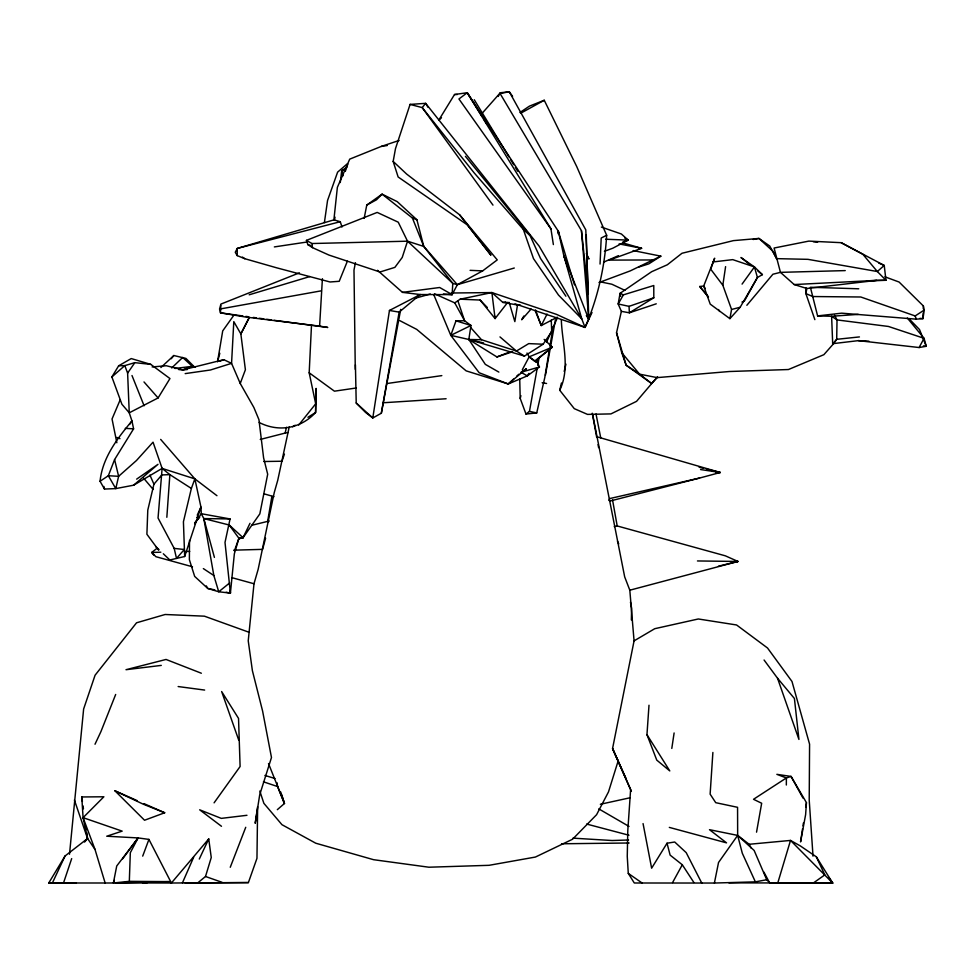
<?xml version="1.0" encoding="UTF-8"?>
<svg xmlns="http://www.w3.org/2000/svg" width="975" height="975" viewBox="0 0 975 975"><rect width="100%" height="100%" fill="white"/><g stroke="black" fill="none" stroke-linecap="round" stroke-linejoin="round"><path stroke-width="1.46" d="M189.516 540.357L189.382 559.699L194.671 576.408L207.76 588.449L218.729 591.776L230.405 593.105L234.353 553.8L238.912 538.249L229.21 525.013L203.824 518.578L201.301 513.715L200.947 507.061L194.866 478.871L160.668 439.396M786.338 785.009L786.386 777.94L776.856 774.345L791.054 776.417L806.447 802.644L805.618 814.625L800.572 841.925L802.535 828.835M347.38 261.202L339.215 281.3L330.038 281.982L276.632 267.808L244.798 258.704L237.217 255.608L237.278 248.43L333.889 219.887L340.275 221.703L341.981 227.017M322.408 278.692L319.605 326.15L327.771 327.454L274.194 320.324M631.361 619.966L631.617 608.083L630.459 602.111M400.701 309.38L381.335 413.229L372.791 417.97L365.54 412.425L356.216 403.016L355.424 364.821M923.142 312.999L922.959 318.618L916.317 319.166L841.681 313.17L817.598 315.912L810.396 287.272L858.756 288.795M923.276 308.783L923.362 305.967L899.096 282.043L884.922 276.815M86.726 832.589L87.555 838.524L65.032 856.001L48.75 882.997L113.38 882.997L129.322 881.339L130.321 852.711L138.097 837.927L148.931 839.402L171.393 883.009L248.393 882.582L256.961 858.329L257.632 806.727L255.218 823.29L259.703 794.832L271.477 757.514L262.604 711.068L252.391 670.678L248.235 640.819L254 583.757L258.168 569.266L274.231 492.655L277.741 480.273L289.209 426.989M118.657 365.796L131.235 358.568L150.759 364.37L169.955 378.556L158.096 397.946L129.248 412.803L121.912 404.259L111.881 376.935L118.657 365.796L124.8 365.613L127.615 373.096L129.248 412.803L131.954 420.956C117.329 438.409 102.399 457.836 100.059 481.26L104.483 489.06L115.781 488.597L118.621 476.3L136.451 460.529L153.038 442.175L162.118 468.414L158.048 518.03L174.184 548.389L176.512 558.419L169.833 559.991L163.312 553.776M600.052 264.067L601.197 238.01L606.657 235.28L576.712 166.542L544.245 100.267L529.462 106.129L519.919 112.515M220.837 305.553L220.508 312.853L245.59 317.033L319.605 326.15M558.188 233.732L558.309 231.197L467.232 92.722L454.521 94.514L438.75 120.181M259.204 422.492C278.716 432.449 300.727 428.647 315.607 412.498L315.693 403.821L309.185 372.791L311.476 325.516M377.532 270.307L402.468 292.366L420.249 294.548L452.144 294.621L452.778 283.372L423.759 246.419L412.401 217.998L382.09 194.147L366.771 205.067L364.15 218.363M646.961 734.662L669.788 770.92L656.76 760.11L646.961 734.662L648.997 705.23M166.835 517.286L169.869 474.642L162.118 468.414L133.636 485.197L115.781 488.597L108.335 475.739L114.587 459.578L133.587 428.842L131.954 420.956L129.565 424.491M712.883 752.456L710.129 794.15L715.735 802.681L737.563 807.312L737.661 835.404L742.304 853.247L755.369 881.851L766.728 879.743L769.543 882.68L777.697 883.204L832.699 883.057L816.331 856.818L800.365 845.947L790.518 840.426L749.166 844.277L737.661 835.404L709.495 829.688L726.533 842.863L669.313 827.397M69.505 854.234L83.631 708.996L95.075 675.224L136.549 622.793L165.141 614.494L204.421 616.176L249.1 632.287M606.657 235.28C604.805 266.894 597.736 298.387 585.037 327.417L514.995 303.847M333.889 219.887L337.374 187.334L349.72 159.132L381.286 146.421L399.165 140.437M340.275 182.557L341.701 170.747L346.734 167.347M226.163 592.239L230.405 593.105L225.006 542.429L230.063 518.944L201.301 513.715L194.647 523.782M324.395 222.592L327.551 200.472L337.606 172.148L347.49 163.642M722.828 285.248L710.738 269.222L714.651 258.192L703.706 286.016L710.227 304.127L729.885 318.654L731.567 309.465L722.828 285.248L725.595 266.614M671.799 748.434L674.115 732.956M802.973 825.922L803.4 823.01M805.801 807.007L806.447 802.644M923.362 305.967L924.276 310.013L922.959 318.618L919.937 318.362M381.335 413.229L399.165 312.134L420.249 294.548L389.452 310.464L372.791 417.97L356.216 403.016M498.847 372.097L485.331 364.37L468.829 339.483L470.974 325.479L464.6 320.763L454.752 302.872L434.509 293.804M520.479 305.126L517.493 304.98L514.849 321.616L509.169 302.396M549.449 349.135L544.781 377.557L536.737 412.9L525.988 414.058L520.211 398.446L519.724 378.909M549.937 346.149L553.142 326.698M271.879 496.421L267.918 519.773L268.466 522.173M756.539 832.162L761.67 803.254L753.517 799.293L786.386 777.94L791.054 776.417L803.034 798.135M525.988 414.058L529.449 411.389L537.201 368.294M537.737 365.32L539.065 357.886M393.169 161.423L406.624 174.05L459.591 214.793L490.925 255.158L467.391 224.933L398.129 176.975L393.169 161.423L395.497 148.602L410.073 104.41L425.648 103.338L539.126 246.114L581.77 318.898L585.037 327.417L592.02 312.5M545.427 375.217L555.397 319.91M561.32 319.788C562.075 343.346 570.509 367.685 559.735 390.256L574.275 408.647L587.523 414.399L610.947 413.9L636.553 401.347L657.552 376.691M355.436 262.689L353.986 270.075L355.278 369.367M592.654 414.521L624.682 576.883L629.813 590.204L634.067 640.88L612.556 748.556L630.606 789.726L627.79 830.737L627.254 856.416L628.278 873.393L634.298 882.997L714.395 883.045L718.538 862.485L737.661 835.404L754.15 850.468L766.728 879.743M806.886 288.49L794.186 284.554L780.451 272.354L774.089 248.028L808.811 241.105L841.181 242.678L884.24 265.444L885.958 280.276L876.574 280.386L806.886 288.49L805.85 293.56L814.856 319.642M334.425 220.094L335.034 217.132M260.264 439.445L285.163 433.071L286.443 427.282M834.612 315.315L837.025 319.922L836.696 339.312L833.113 344.212L823.875 354.681L788.446 369.525L729.41 371.512L657.187 377.617L651.544 383.455L626.145 365.211L621.721 352.67L616.529 332.78L621.367 311.342L618.174 303.968L620.063 293.329L651.653 271.708L667.327 264.773L681.988 253.268L733.395 240.63L758.94 238.436L769.738 246.029L776.6 258.643L807.922 259.338L877.329 271.525L885.958 280.276L867.896 280.788M174.184 548.389L184.312 549.51L176.512 558.419L184.665 556.506L183.422 521.759L191.368 488.438L169.869 474.642L161.838 474.935L153.928 484.197L147.786 510.132L146.896 534.251L158.608 550.132M559.735 390.256L561.454 383.004M564.208 371.414L565.927 364.163M520.211 398.446L520.906 395.667M242.873 315.973L220.508 312.853L219.582 309.075L220.898 304.09L299.423 272.829M265.59 538.163L262.604 549.364L233.744 550.168M219.814 353.316L217.535 361.81L222.714 330.891L234.171 314.791M777.697 883.204L790.518 840.426L832.699 883.057L728.91 882.862M197.596 883.009L205.506 876.488L211.258 857.525L208.735 838.914L171.393 883.009L115.038 882.887L169.138 881.619L171.393 883.009M618.321 760.415L608.497 791.883L596.59 814.698L572.581 839.219L535.409 857.049L489.072 865.312L428.866 867.214L373.559 859.694L315.742 843.204L281.958 824.692L263.872 803.327L259.813 791.054M184.665 556.506L200.947 507.061L197.255 515.178M443.381 293.962L452.144 294.621L457.348 284.688L423.759 246.419L407.526 241.191L402.224 257.461L394.887 267.369L379.982 272.001L328.928 255.06L312.463 247.626L307.881 244.652L306.418 240.386L377.191 212.416L398.251 222.202L407.526 241.191L452.778 283.372L457.348 284.688L514.288 268.015M63.558 882.814L71.687 858.597M284.42 454.118L281.994 461.236L263.786 461.516M345.296 171.368L347.783 164.19M234.402 550.863L238.912 538.249L243.055 537.688L259.837 513.874L267.686 474.216L263.603 457.897L258.936 419.64L253.866 407.477L240.24 383.48L231.562 363.358L233.805 321.616L240.849 333.901L245.395 369.757L240.24 383.48M527 353.035L529.157 356.862L537.518 362.688L539.455 366.966L527.329 375.875L508.231 383.967L479.164 372.742L450.779 335.351L456.008 320.824L464.6 320.763L457.957 301.068M191.368 488.438L194.866 478.871L162.118 468.414M142.703 856.123L148.931 839.402M114.404 880.315L113.38 882.997L116.732 865.983L138.097 837.927L106.726 836.221L122.167 831.139L83.082 817.659L81.778 796.965L103.874 796.782L83.082 817.659L87.555 838.524L94.989 849.396L105.19 883.143M608.888 500.492L609.619 498.591L699.514 478.067L720.281 472.485L596.798 436.739M230.258 867.275L245.737 827.3M115.672 694.468L100.912 731.64L95.014 744.242M512.582 96.354L509.291 91.796L500.333 92.759L482.284 113.137M557.505 317.618L546.536 342.225M120.144 399.908L112.04 418.982L116.842 442.747M182.471 882.777L193.659 857.232M52.492 882.741L65.032 856.001M199.29 859.048L208.735 838.914M239.046 538.761L243.055 537.688L250.002 523.295M547.072 314.072L541.247 325.565L535.117 310.477M249.1 317.765L240.849 333.901L249.1 317.972M522.332 369.708L529.157 356.862L552.301 347.137L544.148 339.398M832.638 343.688L858.353 340.641L919.096 347.527L924.056 338.313L907.323 318.021M672.567 882.57L682.305 864.776L670.118 855.112L667.034 843.217L674.712 842.01L686.205 852.65L701.817 883.167M623.403 294.852L618.174 303.968L629.046 306.357L653.798 297.777L653.786 285.517L623.403 294.852L620.063 293.329L620.673 296.217M523.855 316.01L521.698 319.763L531.119 309.002M498.201 96.44L500.333 92.759M729.885 318.654L740.159 307.271L757.417 277.485L762.401 274.658L754.455 266.955L740.963 257.498L749.994 264.725M667.034 843.217L651.629 868.189L643.061 823.595M528.962 373.364L527.329 375.875L520.967 372.279L539.455 366.966M536.311 362.03L538.761 358.252L552.301 347.137L534.544 361.164L529.157 356.862M433.741 294.608L450.779 335.351L468.829 339.483L524.44 356.082L543.148 344.212L551.728 331.537L551.241 320.129M127.615 373.096L134.83 362.663L150.759 364.37M214.086 802.839L240.106 766.521L238.534 718.417L221.642 691.543L238.68 739.976M742.072 284.103L754.455 266.955L732.737 259.63L712.664 261.995M122.655 858.792L138.097 837.927M507.853 302.201L495.093 318.581L480.102 300.044L460.188 299.191L454.752 302.872M298.716 425.027L315.693 403.821L316.132 388.391L315.607 412.498L307.954 417.263M171.259 358.727L173.842 355.522L185.945 358.434L194.33 366.844M746.85 305.285L772.907 274.231L780.451 272.354L845.24 270.599M84.532 842.083L87.555 838.524L74.405 800.061M194.622 522.905L199.643 517.359L196.792 517.286M439.323 119.803L441.492 117.707M171.71 367.953L182.678 357.472L192.343 366.332L195.207 367.075M160.875 367.551L173.842 355.522M399.835 320.653L416.715 329.379L466.172 370.878L508.231 383.967L513.533 379.104M516.726 376.179L518.846 374.229M111.881 376.935L124.8 365.613L134.83 362.663M277.339 809.664L284.444 803.485L281.702 794.954M133.636 485.197L157.987 464.332L136.646 479.139M508.231 383.967L526.342 368.733L522.052 371.572M229.698 582.904L218.729 591.776L213.842 575.53L203.824 518.578L230.063 518.944M156.743 548.511L151.722 552.447L153.77 555.031M481.699 115.793L467.232 92.722L458.945 98.975L550.936 228.857L553.373 244.567M457.348 284.688L482.637 270.892L497.25 259.898L459.591 214.793M813.357 882.997L824.813 874.892L816.331 856.818M100.059 481.26L108.335 475.739L118.621 476.3L114.587 459.578M805.85 287.723L805.85 293.56L812.723 296.534L860.791 296.997L915.172 315.949L924.276 310.013M633.141 250.575L660.843 256.157L648.814 263.872L638.771 267.065M292.634 426.806L295.181 425.222M653.798 297.777L629.362 312.804L621.367 311.342M634.067 640.88L654.737 628.704L698.319 618.979L736.576 624.975L767.52 647.997L791.993 681.488L809.579 744.169L809.213 799.987L813.016 856.16M520.942 113.112L544.245 100.267M366.771 205.067L376.533 199.777L382.09 194.147L397.227 201.642L416.91 219.777L423.759 246.419M601.368 227.077L621.404 234.012L628.217 240.118L612.8 248.211L604.427 251.318M557.249 317.216L541.247 325.565L535.519 310.013M450.779 335.351L470.974 325.479L456.008 320.824M660.843 256.157L630.252 270.892L598.967 282.567M618.406 255.682L603.574 262.178M741.975 302.067L744.437 300.958L757.417 277.485L754.455 266.955M417.458 295.681L420.249 294.548M219.838 361.213L223.787 359.678L231.562 363.358L210.478 369.988L185.189 373.608M524.44 356.082L516.421 351.049L481.516 339.739L468.829 339.483L496.921 356.947L510.425 351.707M178.742 369.586L182.812 369.866L192.343 366.332L174.964 368.465M143.959 803.619L164.69 812.76L144.544 820.243L114.952 790.822L137.061 800.572M344.541 169.772L341.701 170.747L342.981 175.853M622.94 241.885L628.217 240.118L624.682 237.924M656.26 303.81L629.362 312.804L629.046 306.357M496.921 356.947L512.667 351.731M249.161 294.803L309.892 276.547M414.802 298.374L430.328 293.999M629.813 590.204L737.977 561.454L725.339 555.823L617.199 525.952L614.238 526.597M248.393 882.582L185.092 882.862M340.275 221.703L237.278 248.43L235.255 252.293L237.217 255.608M609.984 501.065L699.514 478.067M731.567 309.465L740.159 307.271M152.137 366.941L166.298 365.747L182.812 369.866L223.787 359.678M251.696 525.293L269.234 521.003M718.465 566.17L737.977 561.454L735.089 560.844M451.23 293.012L491.9 292.573L502.856 302.433L505.806 301.726M600.356 804.277L629.947 797.794M460.188 299.191L491.9 292.573L556.542 314.389L585.037 327.417M238.668 538.553L243.055 537.688L229.21 525.013M219.582 309.075L321.409 290.806M753.09 239.484L758.94 238.436L773.053 251.367L776.6 258.643M919.096 347.527L926.25 346.283L924.056 338.313L888.481 326.467L837.025 319.922L831.614 316.266L817.598 315.912M285.163 433.071L288.003 432.583M381.286 146.421L387.294 145.507M274.353 246.919L307.405 241.958M638.759 248.723L641.611 248.296L622.964 242.933M356.155 388.001L334.437 391.182L309.185 372.791M386.941 383.528L441.821 375.619M732.176 562.283L737.977 561.454L697.454 560.954M238.668 538.273L243.055 537.688M402.468 292.366L439.676 287.503L452.144 294.621M161.277 665.401L126.007 669.703L166.043 659.453L201.35 673.237M708.167 296.668L699.745 286.492L703.706 286.016L705.303 288.551M715.955 473.009L720.281 472.485L706.412 469.085M246.967 815.295L221.288 818.378L199.68 809.811L221.483 826.288M859.438 336.923L836.696 339.312L832.699 343.992L831.614 316.266L858.232 314.377M182.812 369.866L187.334 369.537M382.834 402.785L446.111 398.751M794.186 284.554L876.574 280.386M755.369 881.851L714.395 883.045M628.582 839.999L612.142 840.523L572.971 838.147M160.838 552.191L151.722 552.447L155.878 556.688L192.489 566.78M185.14 551.521L189.698 551.387M306.418 240.386L311.988 243.531L407.526 241.191M76.403 882.862L48.75 882.997M129.322 881.339L169.138 881.619M561.539 843.777L629.107 842.997M142.521 882.911L146.981 882.85M652.811 259.959L609.217 260.106L641.611 248.296L619.088 243.921M454.521 94.514L457.348 94.514M605.633 239.228L628.217 240.118M543.148 344.212L528.73 343.614L516.421 351.049L499.98 336.911M470.096 270.343L482.637 270.892M858.353 340.641L868.896 341.177M125.275 428.366L133.587 428.842M178.157 686.546L204.652 690.068M813.199 241.702L817.586 242.3M245.858 316.388L248.844 316.802M253.317 317.423L256.303 317.838M259.277 318.252L263.75 318.874M266.736 319.288L271.208 319.91M923.398 345.893L926.25 346.283L919.523 329.562L909.053 318.788M700.55 469.548L720.281 472.485M389.452 310.464L399.165 312.134M502.856 302.433L517.493 304.98M542.149 382.724L546.573 383.492M657.187 377.617L639.576 374.168L626.145 365.211L616.529 332.78M601.916 282.189L611.873 284.225L624.902 290.355M214.841 589.899L207.76 588.449L206.298 585.878M529.449 411.389L536.737 412.9M468.829 339.483L483.563 342.92M699.099 467.22L703.487 468.341M410.073 104.41L422.212 107.603L474.008 172.685L523.356 229.478L530.034 235.548L540.528 258.473L565.89 296.205M586.67 824.058L628.973 835.234M232.038 577.7L254 583.757M263.823 493.777L273.938 496.677M307.881 244.652L310.745 245.517M264.908 775.442L275.023 778.513M263.445 781.816L277.558 786.545L284.444 803.485L280.69 791.944M205.506 876.488L222.081 882.326M116.695 437.434L119.974 438.653M412.401 217.998L416.91 219.777M164.69 812.76L143.13 804.131L114.952 790.822M878.804 263.092L884.24 265.444L877.329 271.525L862.851 254.292L841.181 242.678M534.544 361.164L537.518 362.688M598.772 808.872L629.033 826.434M203.348 568.596L213.842 575.53M242.409 257.108L244.798 258.704M628.278 873.393L642.098 882.997M194.866 478.871L216.95 495.702M651.544 383.455L639.576 374.168L621.721 352.67M757.892 271.038L762.401 274.658M155.695 546.524L158.962 549.632M480.102 300.044L487.281 307.466M470.572 327.466L481.516 339.739M143.995 381.944L158.096 397.946M143.508 478.055L153.173 489.426M777.514 678.198L794.418 698.502L798.927 739.428L777.514 678.198L764.071 660.014M699.745 286.492L708.496 297.034M465.416 156.329L530.034 235.548M492.972 205.116L422.212 107.603L425.648 103.338L427.952 107.226M828.531 877.232L832.699 883.057M682.305 864.776L693.883 882.509M586.353 315.583L588.778 319.349L586.268 234.841M718.477 309.526L719.684 311.464M484.1 119.632L486.513 123.484M586.609 255.206L588.961 258.997L586.365 253.573M467.232 92.722L550.936 228.857M474.252 99.743L509.023 156.951M510.595 159.547L513.764 164.751M515.336 167.347L517.713 171.247M588.315 294.048L581.453 230.673L500.041 93.466L509.291 91.796L585.792 229.856L588.315 294.048L587.438 291.172M749.166 844.277L751.274 848.25M763.912 872.089L769.543 882.68M617.467 541.271L618.747 543.892M626.377 779.305L612.556 748.556L631.398 791.2M149.918 475.044L153.928 484.197M131.991 375.521L144.105 405.771M268.515 763.535L284.444 803.485M83.082 817.659L94.989 849.396M915.172 315.949L916.317 319.166M523.356 229.478L533.496 258.619L558.504 295.072L581.77 318.898L563.806 255.56L558.309 231.197L558.638 234.085M568.583 269.746L563.806 255.56L588.778 319.349L581.453 230.673M558.309 231.197L574.482 284.846M203.824 518.578L214.415 557.395M103.886 486.452L104.483 489.06M596.018 413.985L600.722 437.836M592.264 413.205L596.676 437.153M598.053 444.637L598.613 447.635M612.519 499.761L617.199 525.952M494.678 316.132L495.093 318.581L491.9 292.573M277.022 782.742L277.558 786.545M81.778 796.965L82.4 801.413M83.021 805.874L83.436 808.836M85.91 826.654L86.312 829.615M311.988 243.531L312.463 247.626M230.173 590.119L230.405 593.105"/></g></svg>
